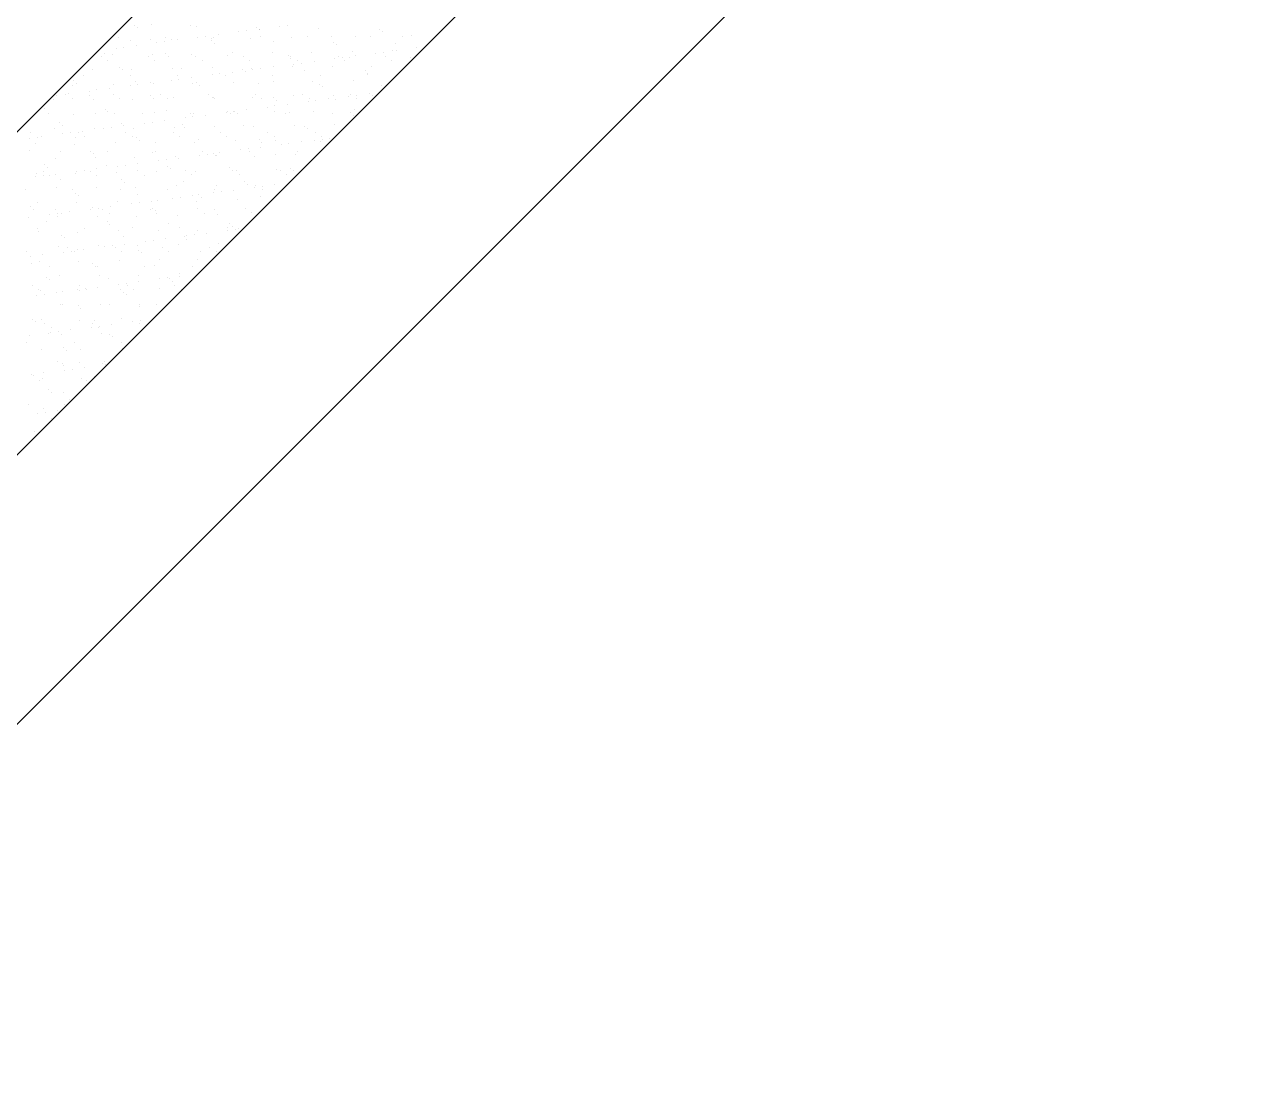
# Model space of a CAD drawing. Header units: millimetres. Extents: x 89805 to 1757503, y 48266 to 267832.
# Drawn here: x 953455 to 954253, y 158385 to 159080 of the extents above; entities that cross this region are included whole.
import ezdxf

# ---------------------------------------------------------------- set-up
doc = ezdxf.new("R2010")
doc.units = ezdxf.units.MM
doc.header["$LTSCALE"] = 1000
doc.layers.add('G-装饰造型轮廓线', color=3, linetype='Continuous')
doc.layers.add('WALL', color=111, linetype='Continuous')

msp = doc.modelspace()

# ---------------------------------------------------------------- linework, layer by layer
at = {"color": 8, "ltscale": 0.7}
for p, q in [((953526.84, 159079.33), (953526.84, 159079.33)), ((953528.69, 159077.64), (953528.69, 159077.64)), ((953538.09, 159079.64), (953538.09, 159079.64)), ((953563.67, 159079.51), (953563.67, 159079.51)), ((953567.45, 159078.44), (953567.45, 159078.44)), ((953600.83, 159075.69), (953600.83, 159075.69)), ((953607.46, 159078.1), (953607.46, 159078.1)), ((953608.96, 159076.76), (953608.96, 159076.76)), ((953609.31, 159076.41), (953609.31, 159076.41)), ((953622.55, 159078.55), (953622.55, 159078.55)), ((953627.75, 159079.24), (953627.75, 159079.24)), ((953648.07, 159077.21), (953648.07, 159077.21)), ((953688.08, 159076.87), (953688.08, 159076.87)), ((953516.35, 159071.48), (953516.35, 159071.48)), ((953524.6, 159069.29), (953524.6, 159069.29)), ((953537.39, 159069.67), (953537.39, 159069.67)), ((953541.79, 159067.92), (953541.79, 159067.92)), ((953547, 159068.6), (953547, 159068.6)), ((953547.49, 159071.54), (953547.49, 159071.54)), ((953551.61, 159070.26), (953551.61, 159070.26)), ((953555.13, 159069.67), (953555.13, 159069.67)), ((953568.71, 159071.46), (953568.71, 159071.46)), ((953573.92, 159072.15), (953573.92, 159072.15)), ((953577.4, 159069.32), (953577.4, 159069.32)), ((953577.79, 159070.59), (953577.79, 159070.59)), ((953578.63, 159071.59), (953578.63, 159071.59)), ((953582.05, 159073.22), (953582.05, 159073.22)), ((953595.63, 159075.01), (953595.63, 159075.01)), ((953603.37, 159070.47), (953603.37, 159070.47)), ((953609.78, 159071.65), (953609.78, 159071.65)), ((953618.01, 159068.44), (953618.01, 159068.44)), ((953630.38, 159071.44), (953630.38, 159071.44)), ((953640.92, 159071.71), (953640.92, 159071.71)), ((953656.56, 159071.78), (953656.56, 159071.78)), ((953658.02, 159068.09), (953658.02, 159068.09)), ((953672.06, 159071.76), (953672.06, 159071.76)), ((953682.14, 159071.65), (953682.14, 159071.65)), ((953689.92, 159075.18), (953689.92, 159075.18)), ((953703.2, 159071.82), (953703.2, 159071.82)), ((953709.15, 159072.63), (953709.15, 159072.63)), ((953507.33, 159060.89), (953507.33, 159060.89)), ((953512.55, 159060.03), (953512.55, 159060.03)), ((953514.87, 159064.38), (953514.87, 159064.38)), ((953520.08, 159065.06), (953520.08, 159065.06)), ((953528.21, 159066.13), (953528.21, 159066.13)), ((953538.72, 159060.37), (953538.72, 159060.37)), ((953547.34, 159060.55), (953547.34, 159060.55)), ((953564.3, 159060.24), (953564.3, 159060.24)), ((953579.24, 159067.63), (953579.24, 159067.63)), ((953591.31, 159061.22), (953591.31, 159061.22)), ((953617.49, 159061.55), (953617.49, 159061.55)), ((953643.07, 159061.43), (953643.07, 159061.43)), ((953659.86, 159066.41), (953659.86, 159066.41)), ((953670.08, 159062.4), (953670.08, 159062.4)), ((953685.6, 159060.96), (953685.6, 159060.96)), ((953690.81, 159061.65), (953690.81, 159061.65)), ((953696.25, 159062.74), (953696.25, 159062.74)), ((953698.62, 159067.21), (953698.62, 159067.21)), ((953698.94, 159062.72), (953698.94, 159062.72)), ((953712.52, 159064.5), (953712.52, 159064.5)), ((953505.03, 159058.8), (953505.03, 159058.8)), ((953509.25, 159056.11), (953509.25, 159056.11)), ((953517.28, 159051.77), (953517.28, 159051.77)), ((953536.17, 159058.85), (953536.17, 159058.85)), ((953540.39, 159056.17), (953540.39, 159056.17)), ((953549.18, 159058.86), (953549.18, 159058.86)), ((953567.31, 159058.91), (953567.31, 159058.91)), ((953571.53, 159056.22), (953571.53, 159056.22)), ((953587.94, 159059.66), (953587.94, 159059.66)), ((953598.45, 159058.97), (953598.45, 159058.97)), ((953602.67, 159056.28), (953602.67, 159056.28)), ((953618.18, 159052.08), (953618.18, 159052.08)), ((953627.96, 159059.32), (953627.96, 159059.32)), ((953629.6, 159059.02), (953629.6, 159059.02)), ((953629.8, 159057.63), (953629.8, 159057.63)), ((953631.01, 159052.18), (953631.01, 159052.18)), ((953631.77, 159053.87), (953631.77, 159053.87)), ((953633.81, 159056.34), (953633.81, 159056.34)), ((953636.97, 159054.56), (953636.97, 159054.56)), ((953645.1, 159055.63), (953645.1, 159055.63)), ((953657.19, 159052.51), (953657.19, 159052.51)), ((953658.68, 159057.42), (953658.68, 159057.42)), ((953660.74, 159059.08), (953660.74, 159059.08)), ((953663.89, 159058.1), (953663.89, 159058.1)), ((953664.95, 159056.39), (953664.95, 159056.39)), ((953668.56, 159058.43), (953668.56, 159058.43)), ((953672.02, 159059.17), (953672.02, 159059.17)), ((953682.77, 159052.39), (953682.77, 159052.39)), ((953691.88, 159059.14), (953691.88, 159059.14)), ((953696.09, 159056.45), (953696.09, 159056.45)), ((953708.58, 159058.09), (953708.58, 159058.09)), ((953493.29, 159046.38), (953493.29, 159046.38)), ((953499.65, 159050.14), (953499.65, 159050.14)), ((953519.12, 159050.08), (953519.12, 159050.08)), ((953524.43, 159046.44), (953524.43, 159046.44)), ((953525.23, 159050.02), (953525.23, 159050.02)), ((953552.24, 159050.99), (953552.24, 159050.99)), ((953555.57, 159046.5), (953555.57, 159046.5)), ((953556.22, 159043.93), (953556.22, 159043.93)), ((953557.88, 159050.88), (953557.88, 159050.88)), ((953564.35, 159045), (953564.35, 159045)), ((953577.93, 159046.79), (953577.93, 159046.79)), ((953578.42, 159051.33), (953578.42, 159051.33)), ((953583.14, 159047.47), (953583.14, 159047.47)), ((953586.71, 159046.55), (953586.71, 159046.55)), ((953591.27, 159048.54), (953591.27, 159048.54)), ((953597.9, 159050.54), (953597.9, 159050.54)), ((953599.74, 159048.85), (953599.74, 159048.85)), ((953604, 159051.2), (953604, 159051.2)), ((953604.85, 159050.33), (953604.85, 159050.33)), ((953610.05, 159051.01), (953610.05, 159051.01)), ((953617.85, 159046.61), (953617.85, 159046.61)), ((953638.5, 159049.66), (953638.5, 159049.66)), ((953648.99, 159046.67), (953648.99, 159046.67)), ((953678.52, 159049.31), (953678.52, 159049.31)), ((953680.13, 159046.72), (953680.13, 159046.72)), ((953680.36, 159047.62), (953680.36, 159047.62)), ((953486.17, 159039.79), (953486.17, 159039.79)), ((953487.22, 159042.99), (953487.22, 159042.99)), ((953489.06, 159041.3), (953489.06, 159041.3)), ((953497.18, 159036.15), (953497.18, 159036.15)), ((953502.38, 159036.84), (953502.38, 159036.84)), ((953510.51, 159037.91), (953510.51, 159037.91)), ((953513.18, 159040.76), (953513.18, 159040.76)), ((953524.09, 159039.7), (953524.09, 159039.7)), ((953527.82, 159042.11), (953527.82, 159042.11)), ((953529.3, 159040.38), (953529.3, 159040.38)), ((953537.43, 159041.45), (953537.43, 159041.45)), ((953539.35, 159041.1), (953539.35, 159041.1)), ((953551.01, 159043.24), (953551.01, 159043.24)), ((953564.93, 159040.98), (953564.93, 159040.98)), ((953567.84, 159041.76), (953567.84, 159041.76)), ((953569.68, 159040.08), (953569.68, 159040.08)), ((953591.94, 159041.95), (953591.94, 159041.95)), ((953608.44, 159040.88), (953608.44, 159040.88)), ((953618.12, 159042.28), (953618.12, 159042.28)), ((953643.7, 159042.16), (953643.7, 159042.16)), ((953648.45, 159040.54), (953648.45, 159040.54)), ((953650.3, 159038.85), (953650.3, 159038.85)), ((953670.71, 159043.13), (953670.71, 159043.13)), ((953689.06, 159039.65), (953689.06, 159039.65)), ((953474.11, 159030.54), (953474.11, 159030.54)), ((953475.46, 159033.3), (953475.46, 159033.3)), ((953481.96, 159033.7), (953481.96, 159033.7)), ((953483.59, 159034.37), (953483.59, 159034.37)), ((953486.18, 159031.01), (953486.18, 159031.01)), ((953497.76, 159033.33), (953497.76, 159033.33)), ((953500.28, 159030.87), (953500.28, 159030.87)), ((953513.11, 159033.76), (953513.11, 159033.76)), ((953517.32, 159031.07), (953517.32, 159031.07)), ((953525.86, 159030.75), (953525.86, 159030.75)), ((953537.77, 159032.99), (953537.77, 159032.99)), ((953539.62, 159031.3), (953539.62, 159031.3)), ((953544.25, 159033.81), (953544.25, 159033.81)), ((953548.46, 159031.13), (953548.46, 159031.13)), ((953552.87, 159031.72), (953552.87, 159031.72)), ((953575.39, 159033.87), (953575.39, 159033.87)), ((953578.38, 159032.1), (953578.38, 159032.1)), ((953579.05, 159032.06), (953579.05, 159032.06)), ((953579.61, 159031.18), (953579.61, 159031.18)), ((953604.63, 159031.93), (953604.63, 159031.93)), ((953606.53, 159033.93), (953606.53, 159033.93)), ((953610.75, 159031.24), (953610.75, 159031.24)), ((953618.39, 159031.76), (953618.39, 159031.76)), ((953620.24, 159030.07), (953620.24, 159030.07)), ((953631.64, 159032.91), (953631.64, 159032.91)), ((953637.67, 159033.98), (953637.67, 159033.98)), ((953640.99, 159029.2), (953640.99, 159029.2)), ((953641.89, 159031.3), (953641.89, 159031.3)), ((953646.19, 159029.88), (953646.19, 159029.88)), ((953654.32, 159030.95), (953654.32, 159030.95)), ((953657.82, 159033.24), (953657.82, 159033.24)), ((953659, 159030.88), (953659, 159030.88)), ((953667.9, 159032.74), (953667.9, 159032.74)), ((953668.81, 159034.04), (953668.81, 159034.04)), ((953673.03, 159031.35), (953673.03, 159031.35)), ((953673.11, 159033.42), (953673.11, 159033.42)), ((953681.24, 159034.49), (953681.24, 159034.49)), ((953683.4, 159033.12), (953683.4, 159033.12)), ((953461.22, 159020.65), (953461.22, 159020.65)), ((953467.7, 159024.55), (953467.7, 159024.55)), ((953470.22, 159021.28), (953470.22, 159021.28)), ((953486.8, 159020.52), (953486.8, 159020.52)), ((953501.36, 159021.34), (953501.36, 159021.34)), ((953507.71, 159024.21), (953507.71, 159024.21)), ((953509.56, 159022.52), (953509.56, 159022.52)), ((953513.81, 159021.5), (953513.81, 159021.5)), ((953532.5, 159021.4), (953532.5, 159021.4)), ((953539.98, 159021.83), (953539.98, 159021.83)), ((953548.32, 159023.33), (953548.32, 159023.33)), ((953563.65, 159021.45), (953563.65, 159021.45)), ((953565.56, 159021.71), (953565.56, 159021.71)), ((953573.57, 159020.32), (953573.57, 159020.32)), ((953587.15, 159022.11), (953587.15, 159022.11)), ((953588.33, 159022.98), (953588.33, 159022.98)), ((953590.18, 159021.29), (953590.18, 159021.29)), ((953592.36, 159022.79), (953592.36, 159022.79)), ((953592.57, 159022.68), (953592.57, 159022.68)), ((953594.79, 159021.51), (953594.79, 159021.51)), ((953600.49, 159023.86), (953600.49, 159023.86)), ((953614.07, 159025.65), (953614.07, 159025.65)), ((953618.75, 159023.01), (953618.75, 159023.01)), ((953619.27, 159026.34), (953619.27, 159026.34)), ((953625.93, 159021.57), (953625.93, 159021.57)), ((953627.4, 159027.41), (953627.4, 159027.41)), ((953628.94, 159022.1), (953628.94, 159022.1)), ((953644.33, 159022.89), (953644.33, 159022.89)), ((953657.07, 159021.62), (953657.07, 159021.62)), ((953668.95, 159021.75), (953668.95, 159021.75)), ((953670.79, 159020.07), (953670.79, 159020.07)), ((953671.34, 159023.87), (953671.34, 159023.87)), ((953477.65, 159015.43), (953477.65, 159015.43)), ((953479.5, 159013.74), (953479.5, 159013.74)), ((953511.6, 159012.16), (953511.6, 159012.16)), ((953518.26, 159014.55), (953518.26, 159014.55)), ((953519.73, 159013.23), (953519.73, 159013.23)), ((953533.31, 159015.02), (953533.31, 159015.02)), ((953538.52, 159015.71), (953538.52, 159015.71)), ((953546.65, 159016.78), (953546.65, 159016.78)), ((953553.5, 159012.45), (953553.5, 159012.45)), ((953558.27, 159014.21), (953558.27, 159014.21)), ((953560.11, 159012.52), (953560.11, 159012.52)), ((953560.23, 159018.56), (953560.23, 159018.56)), ((953565.44, 159019.25), (953565.44, 159019.25)), ((953579.68, 159012.79), (953579.68, 159012.79)), ((953598.88, 159013.32), (953598.88, 159013.32)), ((953605.26, 159012.67), (953605.26, 159012.67)), ((953632.27, 159013.64), (953632.27, 159013.64)), ((953638.89, 159012.98), (953638.89, 159012.98)), ((953658.45, 159013.97), (953658.45, 159013.97)), ((953457.77, 159005.07), (953457.77, 159005.07)), ((953458.9, 159008.6), (953458.9, 159008.6)), ((953463.12, 159005.91), (953463.12, 159005.91)), ((953465.9, 159006.14), (953465.9, 159006.14)), ((953474.74, 159011.27), (953474.74, 159011.27)), ((953479.48, 159007.93), (953479.48, 159007.93)), ((953484.68, 159008.62), (953484.68, 159008.62)), ((953488.2, 159005.77), (953488.2, 159005.77)), ((953490.04, 159008.66), (953490.04, 159008.66)), ((953492.81, 159009.69), (953492.81, 159009.69)), ((953494.26, 159005.97), (953494.26, 159005.97)), ((953500.91, 159011.6), (953500.91, 159011.6)), ((953506.4, 159011.48), (953506.4, 159011.48)), ((953521.18, 159008.71), (953521.18, 159008.71)), ((953525.4, 159006.03), (953525.4, 159006.03)), ((953526.49, 159011.48), (953526.49, 159011.48)), ((953528.21, 159005.43), (953528.21, 159005.43)), ((953552.32, 159008.77), (953552.32, 159008.77)), ((953556.54, 159006.08), (953556.54, 159006.08)), ((953568.81, 159004.55), (953568.81, 159004.55)), ((953583.46, 159008.83), (953583.46, 159008.83)), ((953587.68, 159006.14), (953587.68, 159006.14)), ((953608.83, 159004.2), (953608.83, 159004.2)), ((953614.61, 159008.88), (953614.61, 159008.88)), ((953618.82, 159006.2), (953618.82, 159006.2)), ((953640.73, 159011.29), (953640.73, 159011.29)), ((953645.75, 159008.94), (953645.75, 159008.94)), ((953649.96, 159006.25), (953649.96, 159006.25)), ((953650.21, 159004.52), (953650.21, 159004.52)), ((953655.41, 159005.2), (953655.41, 159005.2)), ((953458.13, 158997), (953458.13, 158997)), ((953461.85, 159001.38), (953461.85, 159001.38)), ((953478.3, 158996.24), (953478.3, 158996.24)), ((953487.43, 159001.26), (953487.43, 159001.26)), ((953498.15, 158996.65), (953498.15, 158996.65)), ((953509.44, 158996.3), (953509.44, 158996.3)), ((953514.44, 159002.23), (953514.44, 159002.23)), ((953530.05, 159003.74), (953530.05, 159003.74)), ((953540.58, 158996.36), (953540.58, 158996.36)), ((953540.61, 159002.56), (953540.61, 159002.56)), ((953566.19, 159002.44), (953566.19, 159002.44)), ((953571.72, 158996.41), (953571.72, 158996.41)), ((953593.2, 159003.41), (953593.2, 159003.41)), ((953596.37, 158997.43), (953596.37, 158997.43)), ((953601.58, 158998.12), (953601.58, 158998.12)), ((953602.86, 158996.47), (953602.86, 158996.47)), ((953609.7, 158999.19), (953609.7, 158999.19)), ((953610.67, 159002.51), (953610.67, 159002.51)), ((953619.38, 159003.75), (953619.38, 159003.75)), ((953623.29, 159000.97), (953623.29, 159000.97)), ((953628.49, 159001.66), (953628.49, 159001.66)), ((953634, 158996.53), (953634, 158996.53)), ((953636.62, 159002.73), (953636.62, 159002.73)), ((953644.96, 159003.62), (953644.96, 159003.62)), ((953649.43, 159003.32), (953649.43, 159003.32)), ((953468.09, 158987.88), (953468.09, 158987.88)), ((953475.37, 158992), (953475.37, 158992)), ((953499.99, 158994.96), (953499.99, 158994.96)), ((953501.54, 158992.34), (953501.54, 158992.34)), ((953527.12, 158992.21), (953527.12, 158992.21)), ((953528.95, 158988.55), (953528.95, 158988.55)), ((953538.75, 158995.77), (953538.75, 158995.77)), ((953542.53, 158990.34), (953542.53, 158990.34)), ((953547.74, 158991.03), (953547.74, 158991.03)), ((953554.13, 158993.19), (953554.13, 158993.19)), ((953555.87, 158992.1), (953555.87, 158992.1)), ((953569.45, 158993.89), (953569.45, 158993.89)), ((953574.66, 158994.57), (953574.66, 158994.57)), ((953578.77, 158995.42), (953578.77, 158995.42)), ((953580.31, 158993.52), (953580.31, 158993.52)), ((953580.61, 158993.74), (953580.61, 158993.74)), ((953582.79, 158995.64), (953582.79, 158995.64)), ((953605.89, 158993.4), (953605.89, 158993.4)), ((953619.37, 158994.54), (953619.37, 158994.54)), ((953632.9, 158994.37), (953632.9, 158994.37)), ((953462.48, 158982.11), (953462.48, 158982.11)), ((953466.98, 158983.56), (953466.98, 158983.56)), ((953466.99, 158980.4), (953466.99, 158980.4)), ((953469.93, 158986.19), (953469.93, 158986.19)), ((953471.19, 158980.87), (953471.19, 158980.87)), ((953475.12, 158981.47), (953475.12, 158981.47)), ((953488.06, 158981.99), (953488.06, 158981.99)), ((953488.7, 158983.25), (953488.7, 158983.25)), ((953493.9, 158983.94), (953493.9, 158983.94)), ((953498.12, 158983.62), (953498.12, 158983.62)), ((953502.03, 158985.01), (953502.03, 158985.01)), ((953502.33, 158980.93), (953502.33, 158980.93)), ((953508.69, 158986.99), (953508.69, 158986.99)), ((953515.07, 158982.96), (953515.07, 158982.96)), ((953515.62, 158986.8), (953515.62, 158986.8)), ((953520.82, 158987.48), (953520.82, 158987.48)), ((953529.26, 158983.67), (953529.26, 158983.67)), ((953533.48, 158980.99), (953533.48, 158980.99)), ((953541.24, 158983.29), (953541.24, 158983.29)), ((953548.71, 158986.65), (953548.71, 158986.65)), ((953550.55, 158984.96), (953550.55, 158984.96)), ((953560.4, 158983.73), (953560.4, 158983.73)), ((953564.62, 158981.04), (953564.62, 158981.04)), ((953566.82, 158983.17), (953566.82, 158983.17)), ((953589.31, 158985.76), (953589.31, 158985.76)), ((953591.54, 158983.79), (953591.54, 158983.79)), ((953593.83, 158984.14), (953593.83, 158984.14)), ((953595.76, 158981.1), (953595.76, 158981.1)), ((953620.01, 158984.48), (953620.01, 158984.48)), ((953622.68, 158983.84), (953622.68, 158983.84)), ((953626.9, 158981.16), (953626.9, 158981.16)), ((953629.33, 158985.42), (953629.33, 158985.42)), ((953631.17, 158983.73), (953631.17, 158983.73)), ((953461.78, 158979.71), (953461.78, 158979.71)), ((953476, 158972.73), (953476, 158972.73)), ((953478.63, 158978.21), (953478.63, 158978.21)), ((953502.17, 158973.07), (953502.17, 158973.07)), ((953518.64, 158977.87), (953518.64, 158977.87)), ((953520.49, 158976.18), (953520.49, 158976.18)), ((953527.75, 158972.95), (953527.75, 158972.95)), ((953554.76, 158973.92), (953554.76, 158973.92)), ((953559.25, 158976.99), (953559.25, 158976.99)), ((953580.94, 158974.25), (953580.94, 158974.25)), ((953599.26, 158976.64), (953599.26, 158976.64)), ((953601.11, 158974.95), (953601.11, 158974.95)), ((953605.59, 158972.75), (953605.59, 158972.75)), ((953606.52, 158974.13), (953606.52, 158974.13)), ((953610.8, 158973.44), (953610.8, 158973.44)), ((953618.92, 158974.51), (953618.92, 158974.51)), ((953455.23, 158971.15), (953455.23, 158971.15)), ((953486.37, 158971.2), (953486.37, 158971.2)), ((953488.58, 158969.09), (953488.58, 158969.09)), ((953490.43, 158967.41), (953490.43, 158967.41)), ((953517.51, 158971.26), (953517.51, 158971.26)), ((953529.19, 158968.21), (953529.19, 158968.21)), ((953541.87, 158964.03), (953541.87, 158964.03)), ((953548.66, 158971.32), (953548.66, 158971.32)), ((953551.75, 158965.66), (953551.75, 158965.66)), ((953556.96, 158966.35), (953556.96, 158966.35)), ((953565.09, 158967.42), (953565.09, 158967.42)), ((953567.45, 158963.9), (953567.45, 158963.9)), ((953569.2, 158967.87), (953569.2, 158967.87)), ((953571.05, 158966.18), (953571.05, 158966.18)), ((953578.67, 158969.21), (953578.67, 158969.21)), ((953579.8, 158971.37), (953579.8, 158971.37)), ((953583.88, 158969.89), (953583.88, 158969.89)), ((953592.01, 158970.96), (953592.01, 158970.96)), ((953594.46, 158964.88), (953594.46, 158964.88)), ((953609.81, 158966.98), (953609.81, 158966.98)), ((953610.94, 158971.43), (953610.94, 158971.43)), ((953458.52, 158960.32), (953458.52, 158960.32)), ((953460.37, 158958.63), (953460.37, 158958.63)), ((953463.11, 158962.84), (953463.11, 158962.84)), ((953475.05, 158958.52), (953475.05, 158958.52)), ((953484.34, 158956.79), (953484.34, 158956.79)), ((953488.69, 158962.72), (953488.69, 158962.72)), ((953497.92, 158958.58), (953497.92, 158958.58)), ((953499.13, 158959.43), (953499.13, 158959.43)), ((953503.12, 158959.26), (953503.12, 158959.26)), ((953506.19, 158958.58), (953506.19, 158958.58)), ((953511.25, 158960.33), (953511.25, 158960.33)), ((953515.7, 158963.69), (953515.7, 158963.69)), ((953524.84, 158962.12), (953524.84, 158962.12)), ((953530.04, 158962.81), (953530.04, 158962.81)), ((953537.33, 158958.63), (953537.33, 158958.63)), ((953538.17, 158963.88), (953538.17, 158963.88)), ((953539.14, 158959.09), (953539.14, 158959.09)), ((953540.98, 158957.4), (953540.98, 158957.4)), ((953541.55, 158955.95), (953541.55, 158955.95)), ((953568.48, 158958.69), (953568.48, 158958.69)), ((953572.69, 158956), (953572.69, 158956)), ((953579.75, 158958.21), (953579.75, 158958.21)), ((953599.62, 158958.75), (953599.62, 158958.75)), ((953603.83, 158956.06), (953603.83, 158956.06)), ((953457.42, 158953.25), (953457.42, 158953.25)), ((953469.07, 158950.66), (953469.07, 158950.66)), ((953471, 158955.03), (953471, 158955.03)), ((953476.21, 158955.72), (953476.21, 158955.72)), ((953476.63, 158953.47), (953476.63, 158953.47)), ((953479.27, 158955.83), (953479.27, 158955.83)), ((953502.8, 158953.8), (953502.8, 158953.8)), ((953509.08, 158950.31), (953509.08, 158950.31)), ((953510.41, 158955.89), (953510.41, 158955.89)), ((953510.92, 158948.62), (953510.92, 158948.62)), ((953528.38, 158953.68), (953528.38, 158953.68)), ((953549.68, 158949.43), (953549.68, 158949.43)), ((953555.39, 158954.65), (953555.39, 158954.65)), ((953581.57, 158954.98), (953581.57, 158954.98)), ((953589.7, 158949.09), (953589.7, 158949.09)), ((953607.15, 158954.86), (953607.15, 158954.86)), ((953463.31, 158946.1), (953463.31, 158946.1)), ((953463.74, 158943.57), (953463.74, 158943.57)), ((953479.02, 158941.54), (953479.02, 158941.54)), ((953489.32, 158943.45), (953489.32, 158943.45)), ((953494.45, 158946.16), (953494.45, 158946.16)), ((953516.33, 158944.42), (953516.33, 158944.42)), ((953519.62, 158940.65), (953519.62, 158940.65)), ((953525.59, 158946.22), (953525.59, 158946.22)), ((953542.5, 158944.76), (953542.5, 158944.76)), ((953556.73, 158946.27), (953556.73, 158946.27)), ((953559.64, 158940.31), (953559.64, 158940.31)), ((953560.97, 158940.99), (953560.97, 158940.99)), ((953566.18, 158941.67), (953566.18, 158941.67)), ((953568.08, 158944.63), (953568.08, 158944.63)), ((953574.31, 158942.74), (953574.31, 158942.74)), ((953587.87, 158946.33), (953587.87, 158946.33)), ((953587.89, 158944.53), (953587.89, 158944.53)), ((953591.54, 158947.4), (953591.54, 158947.4)), ((953593.1, 158945.22), (953593.1, 158945.22)), ((953595.09, 158945.61), (953595.09, 158945.61)), ((953477.26, 158934.2), (953477.26, 158934.2)), ((953480.86, 158939.85), (953480.86, 158939.85)), ((953483.13, 158933.48), (953483.13, 158933.48)), ((953493.56, 158932.11), (953493.56, 158932.11)), ((953503.43, 158934.53), (953503.43, 158934.53)), ((953507.14, 158933.9), (953507.14, 158933.9)), ((953512.34, 158934.58), (953512.34, 158934.58)), ((953514.27, 158933.53), (953514.27, 158933.53)), ((953520.47, 158935.66), (953520.47, 158935.66)), ((953529.01, 158934.41), (953529.01, 158934.41)), ((953534.06, 158937.44), (953534.06, 158937.44)), ((953539.26, 158938.13), (953539.26, 158938.13)), ((953545.41, 158933.59), (953545.41, 158933.59)), ((953547.39, 158939.2), (953547.39, 158939.2)), ((953556.02, 158935.38), (953556.02, 158935.38)), ((953561.48, 158938.62), (953561.48, 158938.62)), ((953576.55, 158933.65), (953576.55, 158933.65)), ((953582.2, 158935.72), (953582.2, 158935.72)), ((953456.2, 158930.74), (953456.2, 158930.74)), ((953458.51, 158927.5), (953458.51, 158927.5)), ((953464.37, 158924.31), (953464.37, 158924.31)), ((953466.64, 158928.57), (953466.64, 158928.57)), ((953480.22, 158930.36), (953480.22, 158930.36)), ((953485.43, 158931.04), (953485.43, 158931.04)), ((953487.34, 158930.79), (953487.34, 158930.79)), ((953489.56, 158931.88), (953489.56, 158931.88)), ((953489.95, 158924.18), (953489.95, 158924.18)), ((953516.96, 158925.16), (953516.96, 158925.16)), ((953518.49, 158930.85), (953518.49, 158930.85)), ((953529.58, 158931.53), (953529.58, 158931.53)), ((953531.42, 158929.84), (953531.42, 158929.84)), ((953543.13, 158925.49), (953543.13, 158925.49)), ((953549.63, 158930.91), (953549.63, 158930.91)), ((953568.71, 158925.37), (953568.71, 158925.37)), ((953570.18, 158930.65), (953570.18, 158930.65)), ((953580.77, 158930.96), (953580.77, 158930.96)), ((953459.5, 158923.1), (953459.5, 158923.1)), ((953471.38, 158921.06), (953471.38, 158921.06)), ((953499.52, 158922.75), (953499.52, 158922.75)), ((953501.36, 158921.07), (953501.36, 158921.07)), ((953502.53, 158921.12), (953502.53, 158921.12)), ((953533.67, 158921.18), (953533.67, 158921.18)), ((953540.12, 158921.87), (953540.12, 158921.87)), ((953556.65, 158916.11), (953556.65, 158916.11)), ((953564.81, 158921.23), (953564.81, 158921.23)), ((953460.06, 158908.38), (953460.06, 158908.38)), ((953469.45, 158913.98), (953469.45, 158913.98)), ((953471.3, 158912.29), (953471.3, 158912.29)), ((953477.89, 158914.93), (953477.89, 158914.93)), ((953491.2, 158908.44), (953491.2, 158908.44)), ((953504.06, 158915.26), (953504.06, 158915.26)), ((953510.06, 158913.09), (953510.06, 158913.09)), ((953516.36, 158909.22), (953516.36, 158909.22)), ((953521.56, 158909.91), (953521.56, 158909.91)), ((953522.35, 158908.49), (953522.35, 158908.49)), ((953529.64, 158915.14), (953529.64, 158915.14)), ((953529.69, 158910.98), (953529.69, 158910.98)), ((953543.28, 158912.77), (953543.28, 158912.77)), ((953548.48, 158913.45), (953548.48, 158913.45)), ((953550.07, 158912.75), (953550.07, 158912.75)), ((953551.92, 158911.06), (953551.92, 158911.06)), ((953553.49, 158908.55), (953553.49, 158908.55)), ((953556.61, 158914.52), (953556.61, 158914.52)), ((953462.52, 158902.13), (953462.52, 158902.13)), ((953464.28, 158905.69), (953464.28, 158905.69)), ((953465, 158905.04), (953465, 158905.04)), ((953467.73, 158902.82), (953467.73, 158902.82)), ((953475.86, 158903.89), (953475.86, 158903.89)), ((953480, 158904.32), (953480, 158904.32)), ((953489.44, 158905.68), (953489.44, 158905.68)), ((953490.58, 158904.91), (953490.58, 158904.91)), ((953494.65, 158906.36), (953494.65, 158906.36)), ((953495.42, 158905.75), (953495.42, 158905.75)), ((953502.78, 158907.43), (953502.78, 158907.43)), ((953517.59, 158905.89), (953517.59, 158905.89)), ((953520.01, 158903.97), (953520.01, 158903.97)), ((953521.85, 158902.28), (953521.85, 158902.28)), ((953526.56, 158905.81), (953526.56, 158905.81)), ((953543.76, 158906.22), (953543.76, 158906.22)), ((953557.7, 158905.86), (953557.7, 158905.86)), ((953478.52, 158895.66), (953478.52, 158895.66)), ((953479.46, 158896.02), (953479.46, 158896.02)), ((953489.95, 158895.2), (953489.95, 158895.2)), ((953491.79, 158893.51), (953491.79, 158893.51)), ((953504.69, 158895.99), (953504.69, 158895.99)), ((953510.6, 158896.08), (953510.6, 158896.08)), ((953530.27, 158895.87), (953530.27, 158895.87)), ((953530.55, 158894.31), (953530.55, 158894.31)), ((953541.74, 158896.14), (953541.74, 158896.14)), ((953459.89, 158886.42), (953459.89, 158886.42)), ((953461.73, 158884.73), (953461.73, 158884.73)), ((953465.63, 158885.77), (953465.63, 158885.77)), ((953491.21, 158885.65), (953491.21, 158885.65)), ((953500.49, 158885.54), (953500.49, 158885.54)), ((953518.22, 158886.62), (953518.22, 158886.62)), ((953525.58, 158884.54), (953525.58, 158884.54)), ((953530.78, 158885.23), (953530.78, 158885.23)), ((953468.14, 158883.34), (953468.14, 158883.34)), ((953470.43, 158876.76), (953470.43, 158876.76)), ((953471.74, 158877.46), (953471.74, 158877.46)), ((953472.36, 158880.65), (953472.36, 158880.65)), ((953476.95, 158878.14), (953476.95, 158878.14)), ((953479.15, 158876.39), (953479.15, 158876.39)), ((953485.08, 158879.21), (953485.08, 158879.21)), ((953498.66, 158881), (953498.66, 158881)), ((953499.28, 158883.4), (953499.28, 158883.4)), ((953503.5, 158880.71), (953503.5, 158880.71)), ((953503.87, 158881.69), (953503.87, 158881.69)), ((953505.32, 158876.73), (953505.32, 158876.73)), ((953510.45, 158876.42), (953510.45, 158876.42)), ((953512, 158882.76), (953512, 158882.76)), ((953530.42, 158883.45), (953530.42, 158883.45)), ((953456.4, 158870.93), (953456.4, 158870.93)), ((953458.16, 158875.67), (953458.16, 158875.67)), ((953487.54, 158870.98), (953487.54, 158870.98)), ((953512.29, 158874.73), (953512.29, 158874.73)), ((953518.68, 158871.04), (953518.68, 158871.04)), ((953466.26, 158866.5), (953466.26, 158866.5)), ((953480.39, 158867.64), (953480.39, 158867.64)), ((953482.23, 158865.95), (953482.23, 158865.95)), ((953491.84, 158866.38), (953491.84, 158866.38)), ((953518.85, 158867.35), (953518.85, 158867.35)), ((953476.22, 158858.3), (953476.22, 158858.3)), ((953479.78, 158857.12), (953479.78, 158857.12)), ((953480.43, 158855.61), (953480.43, 158855.61)), ((953480.96, 158852.78), (953480.96, 158852.78)), ((953486.17, 158853.46), (953486.17, 158853.46)), ((953490.93, 158857.98), (953490.93, 158857.98)), ((953494.3, 158854.53), (953494.3, 158854.53)), ((953505.95, 158857.46), (953505.95, 158857.46)), ((953507.36, 158858.36), (953507.36, 158858.36)), ((953507.88, 158856.32), (953507.88, 158856.32)), ((953459.25, 158849.92), (953459.25, 158849.92)), ((953460.87, 158849.2), (953460.87, 158849.2)), ((953464.47, 158845.88), (953464.47, 158845.88)), ((953466.89, 158847.23), (953466.89, 158847.23)), ((953467.38, 158850.99), (953467.38, 158850.99)), ((953492.47, 158847.11), (953492.47, 158847.11)), ((953495.61, 158845.94), (953495.61, 158845.94)), ((953500.88, 158848.86), (953500.88, 158848.86)), ((953470.82, 158840.08), (953470.82, 158840.08)), ((953472.66, 158838.39), (953472.66, 158838.39)), ((953480.41, 158837.86), (953480.41, 158837.86)), ((953457.37, 158830.51), (953457.37, 158830.51)), ((953481.36, 158830.42), (953481.36, 158830.42)), ((953484.29, 158833.26), (953484.29, 158833.26)), ((953463.27, 158824.56), (953463.27, 158824.56)), ((953467.52, 158827.96), (953467.52, 158827.96)), ((953468.47, 158825.24), (953468.47, 158825.24)), ((953472.55, 158820.84), (953472.55, 158820.84)), ((953476.6, 158826.31), (953476.6, 158826.31)), ((953461.26, 158812.52), (953461.26, 158812.52)), ((953463.1, 158810.83), (953463.1, 158810.83))]:
    msp.add_line(p, q, dxfattribs=at)
at = {"color": 3, "ltscale": 0.7}
msp.add_lwpolyline([(954736.46, 160296.09), (950592.14, 156151.82), (950698.2, 156045.75), (954948.59, 160296.09)], dxfattribs=at)
at = {"layer": 'G-装饰造型轮廓线', "color": 7, "ltscale": 0.7}
msp.add_lwpolyline([(955125.37, 160296.09), (950786.59, 155957.37), (950592.14, 156151.82)], dxfattribs=at)
at = {"layer": 'WALL', "color": 4, "ltscale": 0.7}
msp.add_lwpolyline([(950586.59, 156146.27), (954736.46, 160296.09)], dxfattribs=at)
msp.add_lwpolyline([(950586.59, 156146.27), (954736.46, 160296.09)], dxfattribs=at)

doc.saveas('drawing.dxf')
